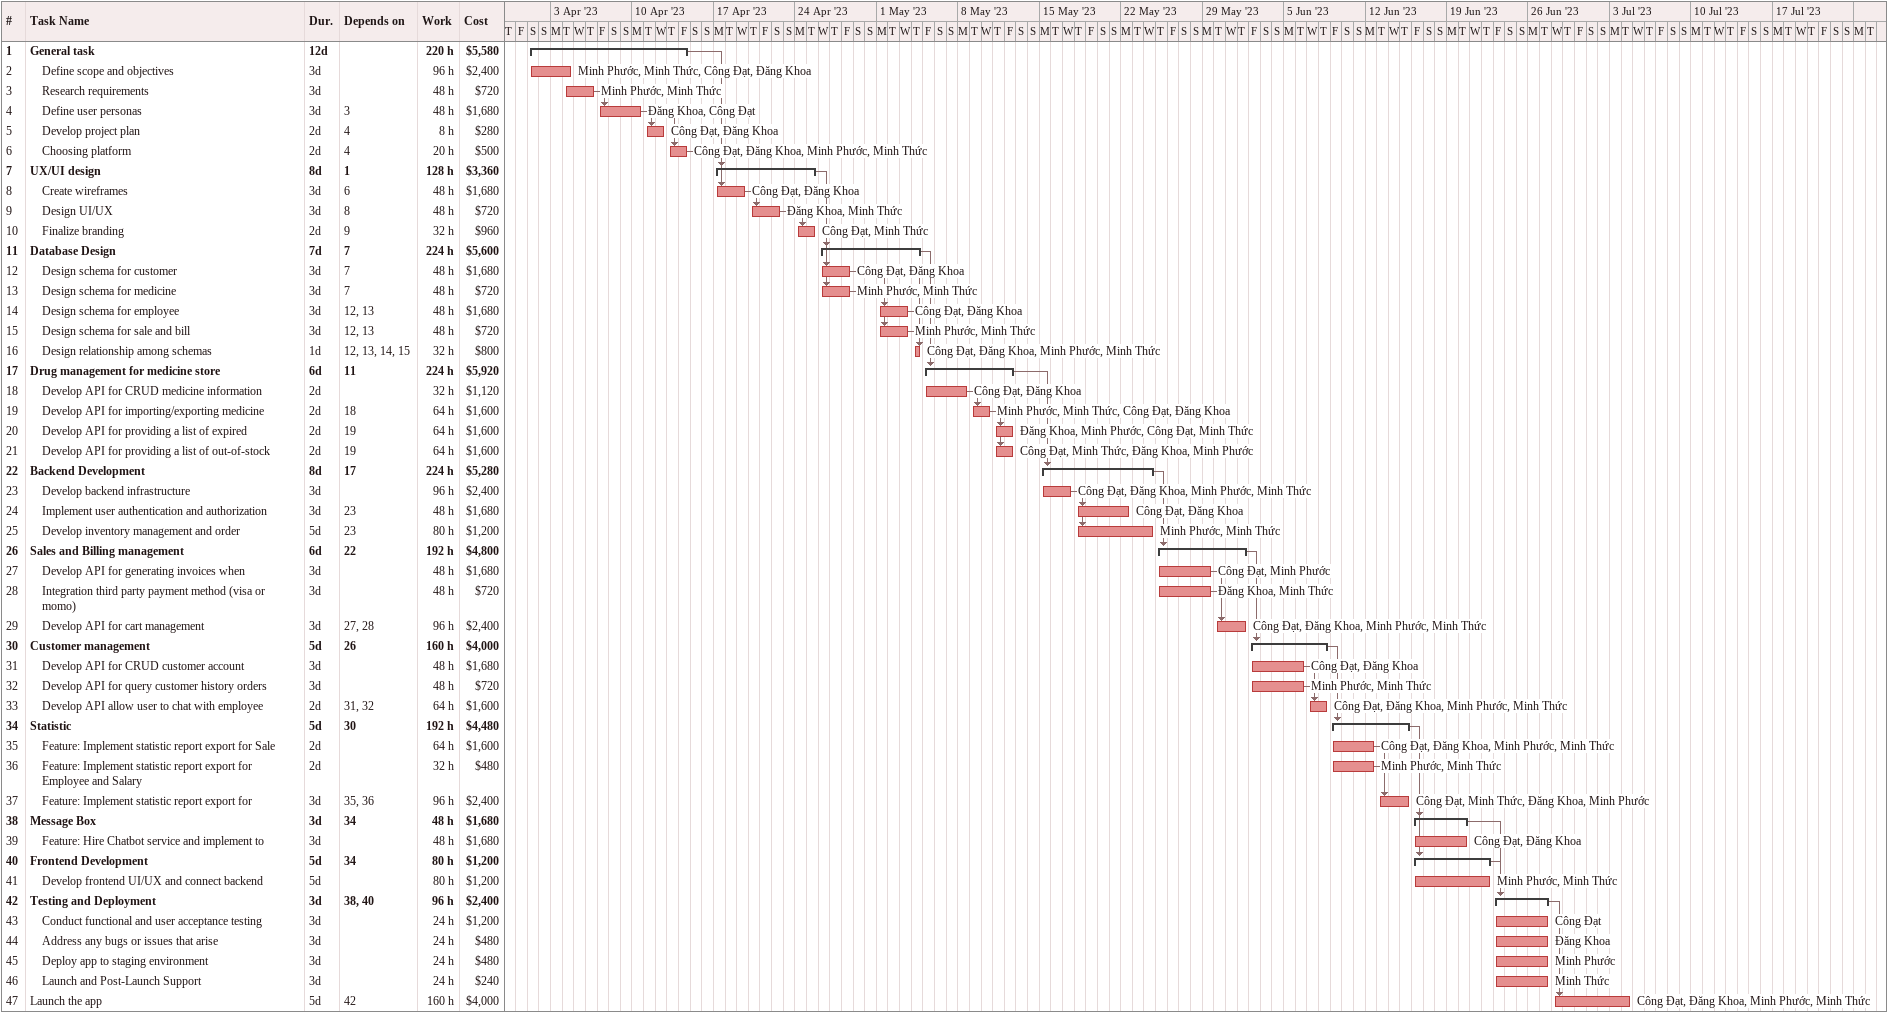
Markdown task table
| ID | Level | Task | Duration | Start | Finish | Predecessors | Resources | Work (h) | Cost ($) |
|---|---|---|---|---|---|---|---|---|---|
| 1 | 1 | **General task** | 12d | 2023-04-01 | 2023-04-14 |  |  | 220 | 5580 |
| 2 | 2 | Define scope and objectives | 3d | 2023-04-01 | 2023-04-04 |  | Minh Phước, Minh Thức, Công Đạt, Đăng Khoa | 96 | 2400 |
| 3 | 2 | Research requirements | 3d | 2023-04-04 | 2023-04-06 |  | Minh Phước, Minh Thức | 48 | 720 |
| 4 | 2 | Define user personas | 3d | 2023-04-07 | 2023-04-10 | 3 | Đăng Khoa, Công Đạt | 48 | 1680 |
| 5 | 2 | Develop project plan | 2d | 2023-04-11 | 2023-04-12 | 4 | Công Đạt, Đăng Khoa | 8 | 280 |
| 6 | 2 | Choosing platform | 2d | 2023-04-13 | 2023-04-14 | 4 | Công Đạt, Đăng Khoa, Minh Phước, Minh Thức | 20 | 500 |
| 7 | 1 | **UX/UI design** | 8d | 2023-04-17 | 2023-04-25 | 1 |  | 128 | 3360 |
| 8 | 2 | Create wireframes | 3d | 2023-04-17 | 2023-04-19 | 6 | Công Đạt, Đăng Khoa | 48 | 1680 |
| 9 | 2 | Design UI/UX | 3d | 2023-04-20 | 2023-04-22 | 8 | Đăng Khoa, Minh Thức | 48 | 720 |
| 10 | 2 | Finalize branding | 2d | 2023-04-24 | 2023-04-25 | 9 | Công Đạt, Minh Thức | 32 | 960 |
| 11 | 1 | **Database Design** | 7d | 2023-04-26 | 2023-05-04 | 7 |  | 224 | 5600 |
| 12 | 2 | Design schema for customer | 3d | 2023-04-26 | 2023-04-28 | 7 | Công Đạt, Đăng Khoa | 48 | 1680 |
| 13 | 2 | Design schema for medicine | 3d | 2023-04-26 | 2023-04-28 | 7 | Minh Phước, Minh Thức | 48 | 720 |
| 14 | 2 | Design schema for employee | 3d | 2023-05-01 | 2023-05-03 | 12, 13 | Công Đạt, Đăng Khoa | 48 | 1680 |
| 15 | 2 | Design schema for sale and bill | 3d | 2023-05-01 | 2023-05-03 | 12, 13 | Minh Phước, Minh Thức | 48 | 720 |
| 16 | 2 | Design relationship among schemas | 1d | 2023-05-04 | 2023-05-04 | 12, 13, 14, 15 | Công Đạt, Đăng Khoa, Minh Phước, Minh Thức | 32 | 800 |
| 17 | 1 | **Drug management for medicine store** | 6d | 2023-05-05 | 2023-05-12 | 11 |  | 224 | 5920 |
| 18 | 2 | Develop API for CRUD medicine information | 2d | 2023-05-05 | 2023-05-08 |  | Công Đạt, Đăng Khoa | 32 | 1120 |
| 19 | 2 | Develop API for importing/exporting medicine | 2d | 2023-05-09 | 2023-05-10 | 18 | Minh Phước, Minh Thức, Công Đạt, Đăng Khoa | 64 | 1600 |
| 20 | 2 | Develop API for providing a list of expired | 2d | 2023-05-11 | 2023-05-12 | 19 | Đăng Khoa, Minh Phước, Công Đạt, Minh Thức | 64 | 1600 |
| 21 | 2 | Develop API for providing a list of out-of-stock | 2d | 2023-05-11 | 2023-05-12 | 19 | Công Đạt, Minh Thức, Đăng Khoa, Minh Phước | 64 | 1600 |
| 22 | 1 | **Backend Development** | 8d | 2023-05-15 | 2023-05-24 | 17 |  | 224 | 5280 |
| 23 | 2 | Develop backend infrastructure | 3d | 2023-05-15 | 2023-05-17 |  | Công Đạt, Đăng Khoa, Minh Phước, Minh Thức | 96 | 2400 |
| 24 | 2 | Implement user authentication and authorization | 3d | 2023-05-18 | 2023-05-22 | 23 | Công Đạt, Đăng Khoa | 48 | 1680 |
| 25 | 2 | Develop inventory management and order | 5d | 2023-05-18 | 2023-05-24 | 23 | Minh Phước, Minh Thức | 80 | 1200 |
| 26 | 1 | **Sales and Billing management** | 6d | 2023-05-25 | 2023-06-01 | 22 |  | 192 | 4800 |
| 27 | 2 | Develop API for generating invoices when | 3d | 2023-05-25 | 2023-05-29 |  | Công Đạt, Minh Phước | 48 | 1680 |
| 28 | 2 | Integration third party payment method (visa or momo) | 3d | 2023-05-25 | 2023-05-29 |  | Đăng Khoa, Minh Thức | 48 | 720 |
| 29 | 2 | Develop API for cart management | 3d | 2023-05-30 | 2023-06-01 | 27, 28 | Công Đạt, Đăng Khoa, Minh Phước, Minh Thức | 96 | 2400 |
| 30 | 1 | **Customer management** | 5d | 2023-06-02 | 2023-06-08 | 26 |  | 160 | 4000 |
| 31 | 2 | Develop API for CRUD customer account | 3d | 2023-06-02 | 2023-06-06 |  | Công Đạt, Đăng Khoa | 48 | 1680 |
| 32 | 2 | Develop API for query customer history orders | 3d | 2023-06-02 | 2023-06-06 |  | Minh Phước, Minh Thức | 48 | 720 |
| 33 | 2 | Develop API allow user to chat with employee | 2d | 2023-06-07 | 2023-06-08 | 31, 32 | Công Đạt, Đăng Khoa, Minh Phước, Minh Thức | 64 | 1600 |
| 34 | 1 | **Statistic** | 5d | 2023-06-09 | 2023-06-15 | 30 |  | 192 | 4480 |
| 35 | 2 | Feature: Implement statistic report export for Sale | 2d | 2023-06-09 | 2023-06-12 |  | Công Đạt, Đăng Khoa, Minh Phước, Minh Thức | 64 | 1600 |
| 36 | 2 | Feature: Implement statistic report export for Employee and Salary | 2d | 2023-06-09 | 2023-06-12 |  | Minh Phước, Minh Thức | 32 | 480 |
| 37 | 2 | Feature: Implement statistic report export for | 3d | 2023-06-13 | 2023-06-15 | 35, 36 | Công Đạt, Minh Thức, Đăng Khoa, Minh Phước | 96 | 2400 |
| 38 | 1 | **Message Box** | 3d | 2023-06-16 | 2023-06-20 | 34 |  | 48 | 1680 |
| 39 | 2 | Feature: Hire Chatbot service and implement to | 3d | 2023-06-16 | 2023-06-20 |  | Công Đạt, Đăng Khoa | 48 | 1680 |
| 40 | 1 | **Frontend Development** | 5d | 2023-06-16 | 2023-06-22 | 34 |  | 80 | 1200 |
| 41 | 2 | Develop frontend UI/UX and connect backend | 5d | 2023-06-16 | 2023-06-22 |  | Minh Phước, Minh Thức | 80 | 1200 |
| 42 | 1 | **Testing and Deployment** | 3d | 2023-06-23 | 2023-06-27 | 38, 40 |  | 96 | 2400 |
| 43 | 2 | Conduct functional and user acceptance testing | 3d | 2023-06-23 | 2023-06-27 |  | Công Đạt | 24 | 1200 |
| 44 | 2 | Address any bugs or issues that arise | 3d | 2023-06-23 | 2023-06-27 |  | Đăng Khoa | 24 | 480 |
| 45 | 2 | Deploy app to staging environment | 3d | 2023-06-23 | 2023-06-27 |  | Minh Phước | 24 | 480 |
| 46 | 2 | Launch and Post-Launch Support | 3d | 2023-06-23 | 2023-06-27 |  | Minh Thức | 24 | 240 |
| 47 | 1 | Launch the app | 5d | 2023-06-28 | 2023-07-04 | 42 | Công Đạt, Đăng Khoa, Minh Phước, Minh Thức | 160 | 4000 |
